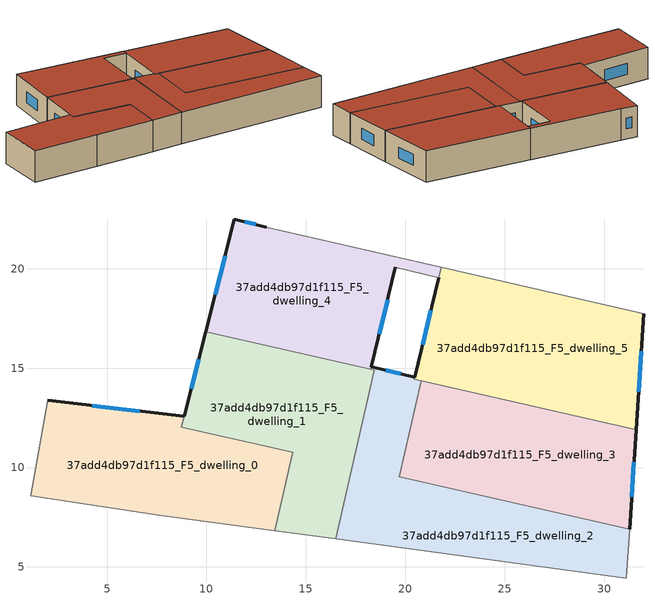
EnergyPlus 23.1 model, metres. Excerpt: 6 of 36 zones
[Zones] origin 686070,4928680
37add4db97d1f115_F5_dwelling_0
 floor to 37add4db97d1f115_F4_dwelling_0 (EU_floor_Construction): 14.33,10.76 13.43,6.82 7.62,7.61 1.17,8.57 2.02,13.38 8.88,12.58 8.74,12.04 z15
 wall outside (EU_wall_Construction): 8.88,12.58 2.02,13.38 z15:18
 wall adiabatic (EU_wall_Construction): 2.02,13.38 1.17,8.57 7.62,7.61 13.43,6.82 z15:18
 wall to 37add4db97d1f115_F5_dwelling_1 (EU_wall_Construction): 8.74,12.04 8.88,12.58 / 13.43,6.82 14.33,10.76 8.75,12.03 z15:18
 window (EU_Window_Construction): 6.65,12.84 4.25,13.12 z15.98:17.02
 roof outside (EU_roof_Construction): 13.43,6.82 14.33,10.76 8.74,12.04 8.88,12.58 2.02,13.38 1.17,8.57 7.62,7.61 z18
37add4db97d1f115_F5_dwelling_1
 floor to 37add4db97d1f115_F4_dwelling_1 (EU_floor_Construction): 18.45,14.91 16.51,6.41 13.43,6.82 14.33,10.76 8.75,12.03 9.97,16.84 z15
 wall outside (EU_wall_Construction): 9.97,16.84 8.88,12.58 z15:18
 wall adiabatic (EU_wall_Construction): 13.43,6.82 16.51,6.41 z15:18
 wall to 37add4db97d1f115_F5_dwelling_2 (EU_wall_Construction): 16.51,6.41 18.45,14.91 18.27,14.95 z15:18
 wall to 37add4db97d1f115_F5_dwelling_4 (EU_wall_Construction): 18.27,14.95 9.97,16.84 z15:18
 window (EU_Window_Construction): 9.61,15.46 9.24,13.97 z15.98:17.02
 roof outside (EU_roof_Construction): 16.51,6.41 18.45,14.91 9.97,16.84 8.74,12.04 14.33,10.76 13.43,6.82 z18
37add4db97d1f115_F5_dwelling_2
 floor to 37add4db97d1f115_F4_dwelling_2 (EU_floor_Construction): 31.29,6.89 31.13,4.45 16.51,6.41 18.45,14.91 18.27,14.95 18.3,15.07 20.48,14.54 20.46,14.45 20.81,14.37 19.71,9.53 z15
 wall outside (EU_wall_Construction): 20.48,14.54 18.3,15.07 z15:18
 wall adiabatic (EU_wall_Construction): 16.51,6.41 31.13,4.45 31.29,6.89 z15:18
 wall to 37add4db97d1f115_F5_dwelling_4 (EU_wall_Construction): 18.3,15.07 18.27,14.95 z15:18
 wall to 37add4db97d1f115_F5_dwelling_5 (EU_wall_Construction): 20.81,14.37 20.46,14.45 20.48,14.54 z15:18
 wall to 37add4db97d1f115_F5_dwelling_3 (EU_wall_Construction): 31.29,6.89 19.71,9.53 20.81,14.37 z15:18
 window (EU_Window_Construction): 19.77,14.71 19.01,14.9 z15.98:17.02
 roof outside (EU_roof_Construction): 31.13,4.45 31.29,6.89 19.71,9.53 20.81,14.37 20.46,14.45 20.48,14.54 18.3,15.07 18.27,14.95 18.45,14.91 16.51,6.41 z18
37add4db97d1f115_F5_dwelling_3
 floor to 37add4db97d1f115_F4_dwelling_3 (EU_floor_Construction): 31.61,11.9 31.29,6.89 19.71,9.53 20.81,14.37 z15
 wall outside (EU_wall_Construction): 31.29,6.89 31.61,11.9 z15:18
 wall to 37add4db97d1f115_F5_dwelling_5 (EU_wall_Construction): 31.61,11.9 20.81,14.37 z15:18
 window (EU_Window_Construction): 31.39,8.52 31.51,10.27 z15.98:17.02
 roof outside (EU_roof_Construction): 31.29,6.89 31.61,11.9 20.81,14.37 19.71,9.53 z18
37add4db97d1f115_F5_dwelling_4
 floor to 37add4db97d1f115_F4_dwelling_4 (EU_floor_Construction): 21.81,20.08 21.69,19.54 19.5,20.07 18.3,15.07 18.27,14.95 9.97,16.84 11.41,22.5 13,22.09 z15
 wall outside (EU_wall_Construction): 13,22.09 11.41,22.5 9.97,16.84 / 18.3,15.07 19.5,20.07 z15:18
 wall adiabatic (EU_wall_Construction): 21.81,20.08 13,22.09 / 19.5,20.07 21.69,19.54 z15:18
 wall to 37add4db97d1f115_F5_dwelling_5 (EU_wall_Construction): 21.69,19.54 21.81,20.08 z15:18
 window (EU_Window_Construction): 10.94,20.66 10.44,18.68 / 12.48,22.23 11.93,22.37 / 18.69,16.7 19.11,18.45 z15.98:17.02
 roof outside (EU_roof_Construction): 18.3,15.07 19.5,20.07 21.69,19.54 21.81,20.08 13,22.09 11.41,22.5 9.97,16.84 18.27,14.95 z18
37add4db97d1f115_F5_dwelling_5
 floor to 37add4db97d1f115_F4_dwelling_5 (EU_floor_Construction): 31.99,17.74 31.61,11.9 20.46,14.45 20.48,14.55 21.82,20.07 z15
 wall outside (EU_wall_Construction): 31.61,11.9 31.99,17.74 / 21.69,19.54 20.48,14.55 z15:18
 wall adiabatic (EU_wall_Construction): 31.99,17.74 21.82,20.07 z15:18
 window (EU_Window_Construction): 31.74,13.8 31.87,15.84 / 21.3,17.92 20.87,16.17 z15.98:17.02
 roof outside (EU_roof_Construction): 31.61,11.9 31.99,17.74 21.82,20.07 20.48,14.55 20.46,14.45 z18
[Building]
EU S2 Campaign: North Axis=0; Terrain=City; Solar Distribution=FullExterior
[Site:Location]
Bologna: Latitude=44.5; Longitude=11.25; Time Zone=1; Elevation=37
[SizingPeriod:WeatherFileDays]
AnnualSizingPeriod: Begin Month=1; Begin Day of Month=1; End Month=12; End Day of Month=31; Day of Week for Start Day=Monday; Use Weather File Daylight Saving Period=No; Use Weather File Rain and Snow Indicators=No
[MATERIAL]
EU_InternalMass_Material: Roughness=MediumRough; Thickness=0.1; Conductivity=1; Density=1800; Specific Heat=900; Thermal Absorptance=0.9; Solar Absorptance=0.7; Visible Absorptance=0.7
[MATERIAL:NOMASS] Roughness=MediumRough; Thermal Absorptance=0.9; Solar Absorptance=0.7; Visible Absorptance=0.7
Name | Thermal Resistance
EU_wall_NoMass | 0.905828
EU_roof_NoMass | 0.37593
EU_floor_NoMass | 0.67114
[WINDOWMATERIAL:SIMPLEGLAZINGSYSTEM]
EU_Window_SimpleGlazing: UFactor=4.52486; Solar Heat Gain Coefficient=0.85; Visible Transmittance=0.85
[CONSTRUCTION]
EU_wall_Construction: EU_wall_NoMass
EU_roof_Construction: EU_roof_NoMass
EU_floor_Construction: EU_floor_NoMass
EU_Window_Construction: EU_Window_SimpleGlazing
EU_InternalMass_Construction: EU_InternalMass_Material
[ZONE] Type=1; Multiplier=1; Ceiling Height=autocalculate; Floor Area=autocalculate; Part of Total Floor Area=Yes
Name | Volume
37add4db97d1f115_F5_dwelling_0 | 175.11
37add4db97d1f115_F5_dwelling_1 | 166.389
37add4db97d1f115_F5_dwelling_2 | 171.516
37add4db97d1f115_F5_dwelling_3 | 170.765
37add4db97d1f115_F5_dwelling_4 | 151.03
37add4db97d1f115_F5_dwelling_5 | 189.818
[INTERNALMASS] Construction=EU_InternalMass_Construction
Name | Zone or ZoneList | Surface Area
37add4db97d1f115_F5_dwelling_0_EU_InternalMass | 37add4db97d1f115_F5_dwelling_0 | 58.3715
37add4db97d1f115_F5_dwelling_1_EU_InternalMass | 37add4db97d1f115_F5_dwelling_1 | 55.476
37add4db97d1f115_F5_dwelling_2_EU_InternalMass | 37add4db97d1f115_F5_dwelling_2 | 57.1723
37add4db97d1f115_F5_dwelling_3_EU_InternalMass | 37add4db97d1f115_F5_dwelling_3 | 56.922
37add4db97d1f115_F5_dwelling_4_EU_InternalMass | 37add4db97d1f115_F5_dwelling_4 | 50.3488
37add4db97d1f115_F5_dwelling_5_EU_InternalMass | 37add4db97d1f115_F5_dwelling_5 | 63.2657
[OTHEREQUIPMENT] Fuel Type=Electricity; Design Level Calculation Method=Watts/Area; Power per Zone Floor Area=1; Fraction Latent=0; Fraction Radiant=0; Fraction Lost=0; Carbon Dioxide Generation Rate=0; EndUse Subcategory=EU_Step8_InternalGains
Name | Zone or ZoneList or Space or SpaceList | Schedule
EU_Step8_InternalGain_37add4db97d1f115_F5_dwelling_0_f000 | 37add4db97d1f115_F5_dwelling_0 | EU_Step8_GainSchedule_37add4db97d1f115_F5_dwelling_0_f000
EU_Step8_InternalGain_37add4db97d1f115_F5_dwelling_1_f000 | 37add4db97d1f115_F5_dwelling_1 | EU_Step8_GainSchedule_37add4db97d1f115_F5_dwelling_1_f000
EU_Step8_InternalGain_37add4db97d1f115_F5_dwelling_2_f000 | 37add4db97d1f115_F5_dwelling_2 | EU_Step8_GainSchedule_37add4db97d1f115_F5_dwelling_2_f000
EU_Step8_InternalGain_37add4db97d1f115_F5_dwelling_3_f000 | 37add4db97d1f115_F5_dwelling_3 | EU_Step8_GainSchedule_37add4db97d1f115_F5_dwelling_3_f000
EU_Step8_InternalGain_37add4db97d1f115_F5_dwelling_4_f000 | 37add4db97d1f115_F5_dwelling_4 | EU_Step8_GainSchedule_37add4db97d1f115_F5_dwelling_4_f000
EU_Step8_InternalGain_37add4db97d1f115_F5_dwelling_5_f000 | 37add4db97d1f115_F5_dwelling_5 | EU_Step8_GainSchedule_37add4db97d1f115_F5_dwelling_5_f000
[ZONEVENTILATION:DESIGNFLOWRATE] Schedule=EU_AlwaysOn; Design Flow Rate Calculation Method=AirChanges/Hour; Air Changes per Hour=0.73129; Ventilation Type=Natural; Fan Pressure Rise=0; Fan Total Efficiency=1; Constant Term Coefficient=1; Temperature Term Coefficient=0; Velocity Term Coefficient=0; Velocity Squared Term Coefficient=0; Minimum Indoor Temperature=-100; Maximum Indoor Temperature=100; Delta Temperature=-100; Minimum Outdoor Temperature=-100; Maximum Outdoor Temperature=100; Maximum Wind Speed=40
Name | Zone or ZoneList or Space or SpaceList
EU_ConstantAir_37add4db97d1f115_F5_dwelling_0 | 37add4db97d1f115_F5_dwelling_0
EU_ConstantAir_37add4db97d1f115_F5_dwelling_1 | 37add4db97d1f115_F5_dwelling_1
EU_ConstantAir_37add4db97d1f115_F5_dwelling_2 | 37add4db97d1f115_F5_dwelling_2
EU_ConstantAir_37add4db97d1f115_F5_dwelling_3 | 37add4db97d1f115_F5_dwelling_3
EU_ConstantAir_37add4db97d1f115_F5_dwelling_4 | 37add4db97d1f115_F5_dwelling_4
EU_ConstantAir_37add4db97d1f115_F5_dwelling_5 | 37add4db97d1f115_F5_dwelling_5
[HVACTEMPLATE:THERMOSTAT] Constant Heating Setpoint=20; Constant Cooling Setpoint=50
EU_HeatOnly_37add4db97d1f115_F0_dwelling_3; EU_HeatOnly_37add4db97d1f115_F0_dwelling_4; EU_HeatOnly_37add4db97d1f115_F0_dwelling_5; EU_HeatOnly_37add4db97d1f115_F1_dwelling_0; EU_HeatOnly_37add4db97d1f115_F1_dwelling_1; EU_HeatOnly_37add4db97d1f115_F1_dwelling_2; EU_HeatOnly_37add4db97d1f115_F1_dwelling_3; EU_HeatOnly_37add4db97d1f115_F1_dwelling_4; EU_HeatOnly_37add4db97d1f115_F1_dwelling_5; EU_HeatOnly_37add4db97d1f115_F2_dwelling_0; EU_HeatOnly_37add4db97d1f115_F2_dwelling_1; EU_HeatOnly_37add4db97d1f115_F2_dwelling_2; EU_HeatOnly_37add4db97d1f115_F2_dwelling_3; EU_HeatOnly_37add4db97d1f115_F2_dwelling_4; EU_HeatOnly_37add4db97d1f115_F2_dwelling_5; EU_HeatOnly_37add4db97d1f115_F3_dwelling_0; EU_HeatOnly_37add4db97d1f115_F3_dwelling_1; EU_HeatOnly_37add4db97d1f115_F3_dwelling_2; EU_HeatOnly_37add4db97d1f115_F3_dwelling_3; EU_HeatOnly_37add4db97d1f115_F3_dwelling_4; EU_HeatOnly_37add4db97d1f115_F3_dwelling_5; EU_HeatOnly_37add4db97d1f115_F4_dwelling_0; EU_HeatOnly_37add4db97d1f115_F4_dwelling_1; EU_HeatOnly_37add4db97d1f115_F4_dwelling_2; EU_HeatOnly_37add4db97d1f115_F4_dwelling_3; EU_HeatOnly_37add4db97d1f115_F4_dwelling_4; EU_HeatOnly_37add4db97d1f115_F4_dwelling_5; EU_HeatOnly_37add4db97d1f115_F5_dwelling_0; EU_HeatOnly_37add4db97d1f115_F5_dwelling_1; EU_HeatOnly_37add4db97d1f115_F5_dwelling_2; EU_HeatOnly_37add4db97d1f115_F5_dwelling_3; EU_HeatOnly_37add4db97d1f115_F5_dwelling_4; EU_HeatOnly_37add4db97d1f115_F5_dwelling_5
[HVACTEMPLATE:ZONE:IDEALLOADSAIRSYSTEM] System Availability Schedule=EU_AlwaysOn; Maximum Heating Supply Air Temperature=50; Minimum Cooling Supply Air Temperature=13; Maximum Heating Supply Air Humidity Ratio=0.0156; Minimum Cooling Supply Air Humidity Ratio=0.0077; Heating Limit=NoLimit; Cooling Limit=NoLimit; Heating Availability Schedule=EU_AlwaysOn; Cooling Availability Schedule=EU_CoolingOff; Dehumidification Control Type=ConstantSensibleHeatRatio; Cooling Sensible Heat Ratio=0.7; Dehumidification Setpoint=60; Humidification Control Type=None; Humidification Setpoint=30; Outdoor Air Method=None; Outdoor Air Flow Rate per Person=0.00944; Outdoor Air Flow Rate per Zone Floor Area=0; Outdoor Air Flow Rate per Zone=0; Demand Controlled Ventilation Type=None; Outdoor Air Economizer Type=NoEconomizer; Heat Recovery Type=None; Sensible Heat Recovery Effectiveness=0.7; Latent Heat Recovery Effectiveness=0.65
Name | Template Thermostat
37add4db97d1f115_F5_dwelling_0 | EU_HeatOnly_37add4db97d1f115_F5_dwelling_0
37add4db97d1f115_F5_dwelling_1 | EU_HeatOnly_37add4db97d1f115_F5_dwelling_1
37add4db97d1f115_F5_dwelling_2 | EU_HeatOnly_37add4db97d1f115_F5_dwelling_2
37add4db97d1f115_F5_dwelling_3 | EU_HeatOnly_37add4db97d1f115_F5_dwelling_3
37add4db97d1f115_F5_dwelling_4 | EU_HeatOnly_37add4db97d1f115_F5_dwelling_4
37add4db97d1f115_F5_dwelling_5 | EU_HeatOnly_37add4db97d1f115_F5_dwelling_5
[SIZING:ZONE] Zone Cooling Design Supply Air Temperature Input Method=SupplyAirTemperature; Zone Cooling Design Supply Air Temperature=13; Zone Heating Design Supply Air Temperature Input Method=SupplyAirTemperature; Zone Heating Design Supply Air Temperature=50; Zone Cooling Design Supply Air Humidity Ratio=0.008; Zone Heating Design Supply Air Humidity Ratio=0.008; Cooling Design Air Flow Method=DesignDay; Cooling Design Air Flow Rate=0; Cooling Minimum Air Flow per Zone Floor Area=0.000762; Cooling Minimum Air Flow=0; Cooling Minimum Air Flow Fraction=0.2; Heating Design Air Flow Method=DesignDay; Heating Design Air Flow Rate=0; Heating Maximum Air Flow per Zone Floor Area=0.002032; Heating Maximum Air Flow=0.141576; Heating Maximum Air Flow Fraction=0.3; Account for Dedicated Outdoor Air System=No; Dedicated Outdoor Air System Control Strategy=NeutralSupplyAir; Dedicated Outdoor Air Low Setpoint Temperature for Design=autosize; Dedicated Outdoor Air High Setpoint Temperature for Design=autosize; Zone Load Sizing Method=Sensible Load Only No Latent Load; Zone Latent Cooling Design Supply Air Humidity Ratio Input Method=HumidityRatioDifference; Zone Cooling Design Supply Air Humidity Ratio Difference=0.005; Zone Latent Heating Design Supply Air Humidity Ratio Input Method=HumidityRatioDifference; Zone Humidification Design Supply Air Humidity Ratio Difference=0.005
37add4db97d1f115_F5_dwelling_0; 37add4db97d1f115_F5_dwelling_1; 37add4db97d1f115_F5_dwelling_2; 37add4db97d1f115_F5_dwelling_3; 37add4db97d1f115_F5_dwelling_4; 37add4db97d1f115_F5_dwelling_5
[SCHEDULE:CONSTANT]
Name | Hourly Value
EU_AlwaysOn | 1
EU_CoolingOff | 0
[SCHEDULE:FILE] Column Number=1; Rows to Skip at Top=0; Number of Hours of Data=8760; Column Separator=Comma; Interpolate to Timestep=No; Minutes per Item=60; Adjust Schedule for Daylight Savings=Yes
Name | File
EU_Step8_GainSchedule_37add4db97d1f115_F5_dwelling_0_f000 | ../../schedules/37add4db97d1f115/37add4db97d1f115_F5_dwelling_0_f000_gain.csv
EU_Step8_GainSchedule_37add4db97d1f115_F5_dwelling_1_f000 | ../../schedules/37add4db97d1f115/37add4db97d1f115_F5_dwelling_1_f000_gain.csv
EU_Step8_GainSchedule_37add4db97d1f115_F5_dwelling_2_f000 | ../../schedules/37add4db97d1f115/37add4db97d1f115_F5_dwelling_2_f000_gain.csv
EU_Step8_GainSchedule_37add4db97d1f115_F5_dwelling_3_f000 | ../../schedules/37add4db97d1f115/37add4db97d1f115_F5_dwelling_3_f000_gain.csv
EU_Step8_GainSchedule_37add4db97d1f115_F5_dwelling_4_f000 | ../../schedules/37add4db97d1f115/37add4db97d1f115_F5_dwelling_4_f000_gain.csv
EU_Step8_GainSchedule_37add4db97d1f115_F5_dwelling_5_f000 | ../../schedules/37add4db97d1f115/37add4db97d1f115_F5_dwelling_5_f000_gain.csv
